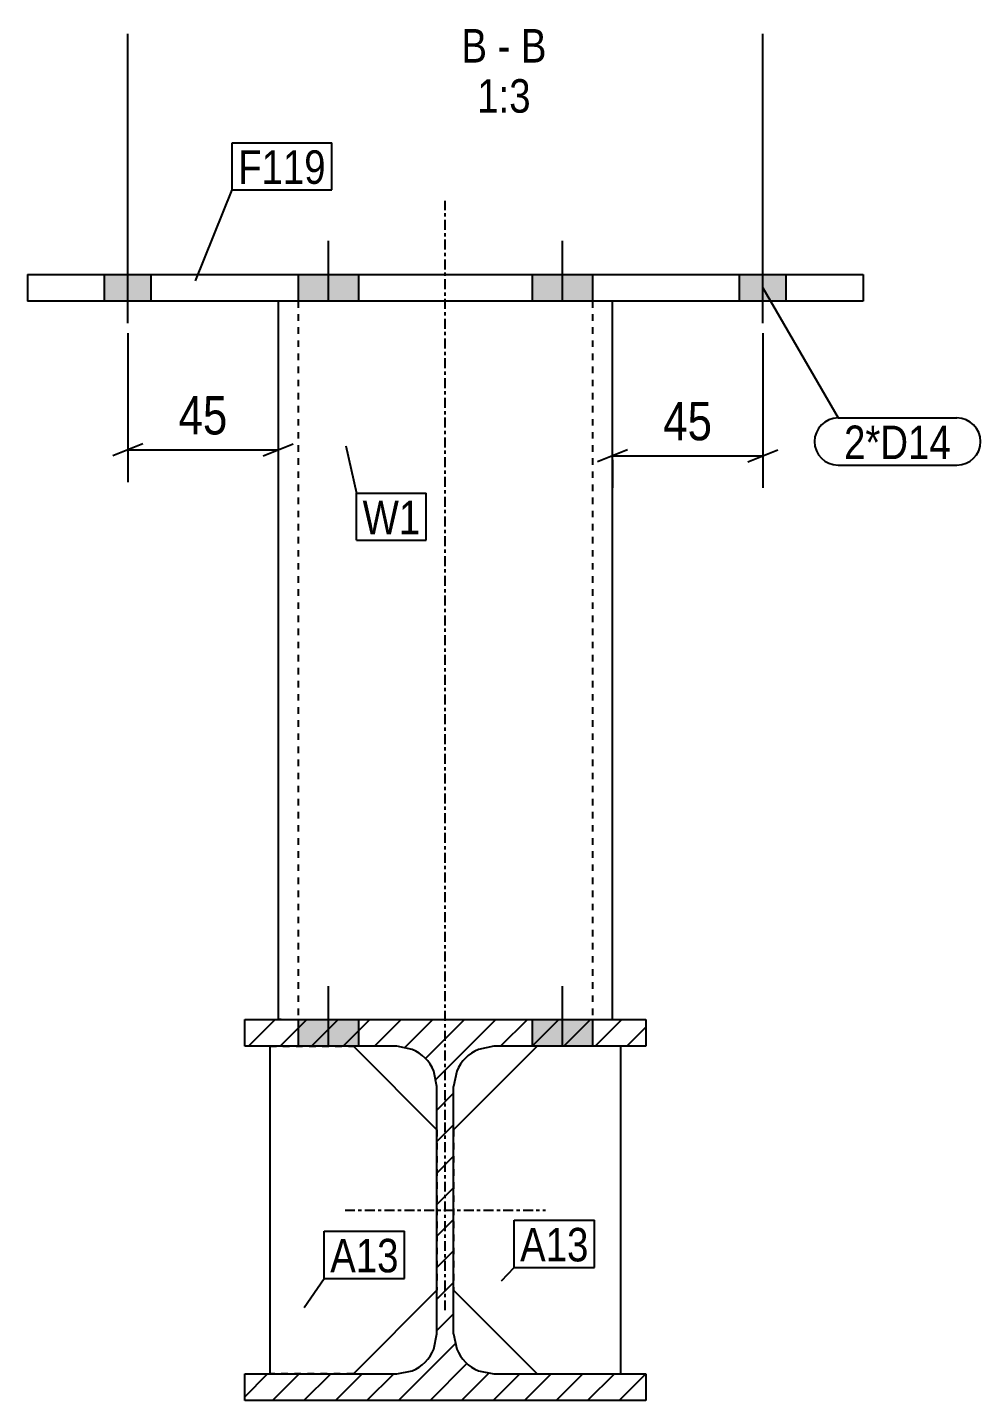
# Model space of a CAD drawing. Header units: millimetres. Extents: x 24 to 29639, y 5 to 975.
# Drawn here: x 6533.6 to 6818.7, y 7.2 to 418.1 of the extents above; entities that cross this region are included whole.
import ezdxf

# ---------------------------------------------------------------- set-up
doc = ezdxf.new("R2010")
doc.units = ezdxf.units.MM
doc.linetypes.add('DXK_LINE_DOT2', pattern=[3.9198, 1.9599, -1.9599])
doc.linetypes.add('DXK_LINE_DOT3', pattern=[5.9187, 2.979, -0.9799, 0.9799, -0.9799])
for name, color, linetype in [('MÅLSÆTNING', 7, 'Continuous'), ('STÅL', 7, 'Continuous'), ('TEKST', 7, 'Continuous')]:
    doc.layers.add(name, color=color, linetype=linetype)
doc.styles.add('Arial Narrow', font='ARIALN.TTF', dxfattribs={"height": 0.2})

msp = doc.modelspace()

# ---------------------------------------------------------------- hatches: boundary and pattern name
at = {"layer": 'STÅL', "linetype": 'Continuous'}
for points in [[(6556.63, 336.2), (6570.63, 336.2), (6570.63, 344.2), (6556.63, 344.2)], [(6614.63, 336.2), (6632.63, 336.2), (6632.63, 344.2), (6614.63, 344.2)], [(6614.63, 336.2), (6632.63, 336.2), (6632.63, 344.2), (6614.63, 344.2)], [(6684.63, 336.2), (6702.63, 336.2), (6702.63, 344.2), (6684.63, 344.2)], [(6684.63, 336.2), (6702.63, 336.2), (6702.63, 344.2), (6684.63, 344.2)], [(6746.63, 336.2), (6760.63, 336.2), (6760.63, 344.2), (6746.63, 344.2)], [(6614.63, 113.2), (6632.63, 113.2), (6632.63, 121.2), (6614.63, 121.2)], [(6684.63, 113.2), (6702.63, 113.2), (6702.63, 121.2), (6684.63, 121.2)]]:
    msp.add_hatch(color=96, dxfattribs=at).paths.add_polyline_path(points)
h = msp.add_hatch(dxfattribs=at)
h.set_pattern_fill('', scale=2.1, style=0, pattern_type=0)
h.set_pattern_definition([(45, (6718.628, 15.2), (-4.71463, 4.71463), [])])
h.paths.add_polyline_path([(6718.63, 7.2), (6718.63, 15.2), (6673.13, 15.2), (6668.54, 16.11), (6664.64, 18.71), (6662.04, 22.61), (6661.13, 27.2), (6661.13, 101.2), (6662.04, 105.79), (6664.64, 109.69), (6668.54, 112.29), (6673.13, 113.2), (6718.63, 113.2), (6718.63, 121.2), (6598.63, 121.2), (6598.63, 113.2), (6644.13, 113.2), (6648.72, 112.29), (6652.61, 109.69), (6655.21, 105.79), (6656.13, 101.2), (6656.13, 27.2), (6655.21, 22.61), (6652.61, 18.71), (6648.72, 16.11), (6644.13, 15.2), (6598.63, 15.2), (6598.63, 7.2)])

# ---------------------------------------------------------------- linework, layer by layer
at = {"layer": 'MÅLSÆTNING', "color": 7, "linetype": 'Continuous'}
for p, q in [((6608.63, 333.2), (6608.63, 282.06)), ((6563.63, 326.6), (6563.63, 282.06)), ((6753.63, 326.6), (6753.63, 280.31)), ((6568.13, 293.46), (6559.13, 289.86)), ((6604.13, 289.86), (6613.13, 293.46)), ((6563.63, 291.66), (6608.63, 291.66)), ((6713.13, 291.71), (6704.13, 288.11)), ((6708.63, 289.91), (6753.63, 289.91)), ((6708.63, 288.66), (6708.63, 280.31)), ((6749.13, 288.11), (6758.13, 291.71))]:
    msp.add_line(p, q, dxfattribs=at)
at = {"layer": 'STÅL', "color": 96, "linetype": 'Continuous'}
for p, q in [((6563.63, 329.6), (6563.63, 416.2)), ((6753.63, 329.6), (6753.63, 416.2)), ((6623.63, 354.2), (6623.63, 336.2)), ((6623.63, 354.2), (6623.63, 336.2)), ((6693.63, 354.2), (6693.63, 336.2)), ((6693.63, 354.2), (6693.63, 336.2)), ((6556.63, 336.2), (6556.63, 344.2)), ((6570.63, 336.2), (6570.63, 344.2)), ((6614.63, 344.2), (6614.63, 336.2)), ((6614.63, 344.2), (6614.63, 336.2)), ((6632.63, 344.2), (6632.63, 336.2)), ((6632.63, 344.2), (6632.63, 336.2)), ((6684.63, 344.2), (6684.63, 336.2)), ((6684.63, 344.2), (6684.63, 336.2)), ((6702.63, 344.2), (6702.63, 336.2)), ((6702.63, 344.2), (6702.63, 336.2)), ((6746.63, 336.2), (6746.63, 344.2)), ((6760.63, 336.2), (6760.63, 344.2)), ((6623.63, 131.2), (6623.63, 113.2)), ((6693.63, 131.2), (6693.63, 113.2)), ((6614.63, 121.2), (6614.63, 113.2)), ((6632.63, 121.2), (6632.63, 113.2)), ((6684.63, 121.2), (6684.63, 113.2)), ((6702.63, 121.2), (6702.63, 113.2))]:
    msp.add_line(p, q, dxfattribs=at)
at = {"layer": 'STÅL', "color": 7, "linetype": 'DXK_LINE_DOT3'}
for p, q in [((6658.63, 91.2), (6658.63, 366.2)), ((6658.63, 34.2), (6658.63, 91.2)), ((6628.63, 64.2), (6688.63, 64.2))]:
    msp.add_line(p, q, dxfattribs=at)
at = {"layer": 'STÅL', "color": 2, "linetype": 'Continuous'}
for p, q in [((6533.63, 344.2), (6533.63, 336.2)), ((6533.63, 344.2), (6783.63, 344.2)), ((6783.63, 344.2), (6783.63, 336.2)), ((6783.63, 336.2), (6533.63, 336.2)), ((6608.63, 336.2), (6608.63, 121.2)), ((6708.63, 121.2), (6708.63, 336.2)), ((6598.63, 113.2), (6598.63, 121.2)), ((6598.63, 121.2), (6718.63, 121.2)), ((6718.63, 121.2), (6718.63, 113.2)), ((6644.13, 113.2), (6598.63, 113.2)), ((6606.13, 113.2), (6606.13, 15.2)), ((6631.13, 113.2), (6656.13, 88.2)), ((6648.72, 112.29), (6644.13, 113.2)), ((6686.13, 113.2), (6661.13, 88.2)), ((6673.13, 113.2), (6668.54, 112.29)), ((6718.63, 113.2), (6673.13, 113.2)), ((6711.13, 15.2), (6711.13, 113.2)), ((6656.13, 101.2), (6655.21, 105.79)), ((6662.04, 105.79), (6661.13, 101.2)), ((6656.13, 27.2), (6656.13, 101.2)), ((6661.13, 27.2), (6661.13, 101.2)), ((6656.13, 40.2), (6631.13, 15.2)), ((6661.13, 40.2), (6686.13, 15.2)), ((6655.21, 22.61), (6656.13, 27.2)), ((6661.13, 27.2), (6662.04, 22.61)), ((6598.63, 7.2), (6598.63, 15.2)), ((6598.63, 15.2), (6644.13, 15.2)), ((6644.13, 15.2), (6648.72, 16.11)), ((6668.54, 16.11), (6673.13, 15.2)), ((6673.13, 15.2), (6718.63, 15.2)), ((6718.63, 15.2), (6718.63, 7.2)), ((6718.63, 7.2), (6598.63, 7.2))]:
    msp.add_line(p, q, dxfattribs=at)
at = {"layer": 'STÅL', "color": 7, "linetype": 'DXK_LINE_DOT2'}
for p, q in [((6708.63, 336.2), (6608.63, 336.2)), ((6614.63, 336.2), (6614.63, 121.2)), ((6702.63, 336.2), (6702.63, 121.2)), ((6609.54, 121.2), (6608.63, 121.2)), ((6609.54, 121.2), (6708.63, 121.2)), ((6606.13, 113.2), (6631.13, 113.2)), ((6711.13, 113.2), (6686.13, 113.2)), ((6656.13, 88.2), (6656.13, 40.2)), ((6661.13, 88.2), (6661.13, 40.2)), ((6631.13, 15.2), (6606.13, 15.2)), ((6686.13, 15.2), (6711.13, 15.2))]:
    msp.add_line(p, q, dxfattribs=at)
at = {"layer": 'STÅL', "color": 96, "linetype": 'DXK_LINE_DOT2'}
for p, q in [((6623.63, 131.2), (6623.63, 113.2)), ((6693.63, 131.2), (6693.63, 113.2)), ((6614.63, 121.2), (6614.63, 113.2)), ((6632.63, 121.2), (6632.63, 113.2)), ((6684.63, 121.2), (6684.63, 113.2)), ((6702.63, 121.2), (6702.63, 113.2))]:
    msp.add_line(p, q, dxfattribs=at)
at = {"layer": 'STÅL', "color": 2, "linetype": 'Continuous'}
for centre, start, end in [((6644.13, 101.2), 22.5, 67.5), ((6673.13, 101.2), 112.5, 157.5), ((6644.13, 27.2), 292.5, 337.5), ((6673.13, 27.2), 202.5, 247.5)]:
    msp.add_arc(centre, 12, start, end, dxfattribs=at)

# ---------------------------------------------------------------- wipeouts: each hides what was drawn before it
at = {"color": 0}
for points, layer in [([(6595.84, 293.91), (6595.84, 310.71), (6576.42, 310.71), (6576.42, 293.91)], 'MÅLSÆTNING'), ([(6740.84, 292.16), (6740.84, 308.96), (6721.42, 308.96), (6721.42, 292.16)], 'MÅLSÆTNING'), ([(6622.87, 371.3), (6622.87, 381.8), (6596.65, 381.8), (6596.65, 371.3)], 'TEKST'), ([(6809.9, 288.93), (6809.9, 299.43), (6777.93, 299.43), (6777.93, 288.93)], 'TEKST'), ([(6651.15, 266.43), (6651.15, 276.93), (6633.9, 276.93), (6633.9, 266.43)], 'TEKST')]:
    msp.add_wipeout(points, dxfattribs=at).dxf.layer = layer
at = {"color": 0, "linetype": 'Continuous'}
for points in [[(6671.12, 407.6), (6671.12, 418.1), (6663.45, 418.1), (6663.45, 407.6)], [(6678.09, 407.6), (6678.09, 418.1), (6674.27, 418.1), (6674.27, 407.6)], [(6688.91, 407.6), (6688.91, 418.1), (6681.24, 418.1), (6681.24, 407.6)], [(6684.18, 392.6), (6684.18, 403.1), (6668.18, 403.1), (6668.18, 392.6)]]:
    msp.add_wipeout(points, dxfattribs=at).dxf.layer = 'TEKST'

# ---------------------------------------------------------------- next in the draw order: texts
at = {"layer": 'MÅLSÆTNING', "color": 3, "style": 'Arial Narrow'}
for p in [(6578.82, 296.31), (6723.82, 294.56)]:
    msp.add_text('45', height=11.453, dxfattribs=at).set_placement(p)
at = {"layer": 'TEKST', "color": 3, "linetype": 'Continuous', "style": 'Arial Narrow'}
for s, height, p in [('B', 10.02, (6663.45, 407.6)), ('B', 10.02, (6681.24, 407.6)), ('-', 10.02, (6674.27, 407.6)), ('1:3', 10.021, (6668.18, 392.6))]:
    msp.add_text(s, height=height, dxfattribs=at).set_placement(p)

# ---------------------------------------------------------------- next in the draw order: wipeouts: each hides what was drawn before it
at = {"color": 0}
for points in [[(6622.87, 371.3), (6622.87, 381.8), (6596.65, 381.8), (6596.65, 371.3)], [(6809.9, 288.93), (6809.9, 299.43), (6777.93, 299.43), (6777.93, 288.93)], [(6651.15, 266.43), (6651.15, 276.93), (6633.9, 276.93), (6633.9, 266.43)], [(6701.48, 48.84), (6701.48, 59.34), (6681.01, 59.34), (6681.01, 48.84)], [(6644.66, 45.56), (6644.66, 56.06), (6624.2, 56.06), (6624.2, 45.56)]]:
    msp.add_wipeout(points, dxfattribs=at).dxf.layer = 'TEKST'

# ---------------------------------------------------------------- next in the draw order: linework, layer by layer
at = {"layer": 'TEKST', "color": 7, "linetype": 'Continuous'}
for p, q in [((6594.85, 383.6), (6624.67, 383.6)), ((6594.85, 369.5), (6594.85, 383.6)), ((6624.67, 369.5), (6624.67, 383.6)), ((6583.92, 342.31), (6594.85, 369.5)), ((6594.85, 369.5), (6624.67, 369.5)), ((6753.63, 340.2), (6776.13, 301.23)), ((6776.13, 301.23), (6811.7, 301.23)), ((6628.92, 292.91), (6632.1, 278.73)), ((6776.13, 287.13), (6811.7, 287.13)), ((6632.1, 278.73), (6652.95, 278.73)), ((6632.1, 264.63), (6632.1, 278.73)), ((6652.95, 264.63), (6652.95, 278.73)), ((6632.1, 264.63), (6652.95, 264.63))]:
    msp.add_line(p, q, dxfattribs=at)
for centre, start, end in [((6776.13, 294.18), 90, 270), ((6811.7, 294.18), 270, 90)]:
    msp.add_arc(centre, 7.05, start, end, dxfattribs=at)

# ---------------------------------------------------------------- next in the draw order: texts
at = {"layer": 'TEKST', "color": 3, "style": 'Arial Narrow'}
for s, p in [('F119', (6596.65, 371.3)), ('2*D14', (6777.93, 288.93)), ('W1', (6633.9, 266.43))]:
    msp.add_text(s, height=10.021, dxfattribs=at).set_placement(p)

# ---------------------------------------------------------------- next in the draw order: wipeouts: each hides what was drawn before it
at = {"color": 0}
for points in [[(6701.48, 48.84), (6701.48, 59.34), (6681.01, 59.34), (6681.01, 48.84)], [(6644.66, 45.56), (6644.66, 56.06), (6624.2, 56.06), (6624.2, 45.56)]]:
    msp.add_wipeout(points, dxfattribs=at).dxf.layer = 'TEKST'

# ---------------------------------------------------------------- next in the draw order: linework, layer by layer
at = {"layer": 'TEKST', "color": 7, "linetype": 'Continuous'}
for p, q in [((6622.4, 57.86), (6646.46, 57.86)), ((6622.4, 43.76), (6622.4, 57.86)), ((6646.46, 43.76), (6646.46, 57.86)), ((6679.21, 61.14), (6703.28, 61.14)), ((6679.21, 47.04), (6679.21, 61.14)), ((6703.28, 47.04), (6703.28, 61.14)), ((6675.45, 43.07), (6679.21, 47.04)), ((6679.21, 47.04), (6703.28, 47.04)), ((6616.42, 35.09), (6622.4, 43.76)), ((6622.4, 43.76), (6646.46, 43.76))]:
    msp.add_line(p, q, dxfattribs=at)

# ---------------------------------------------------------------- next in the draw order: texts
at = {"layer": 'TEKST', "color": 3, "style": 'Arial Narrow'}
for p in [(6681.01, 48.84), (6624.2, 45.56)]:
    msp.add_text('A13', height=10.021, dxfattribs=at).set_placement(p)

doc.saveas('drawing.dxf')
